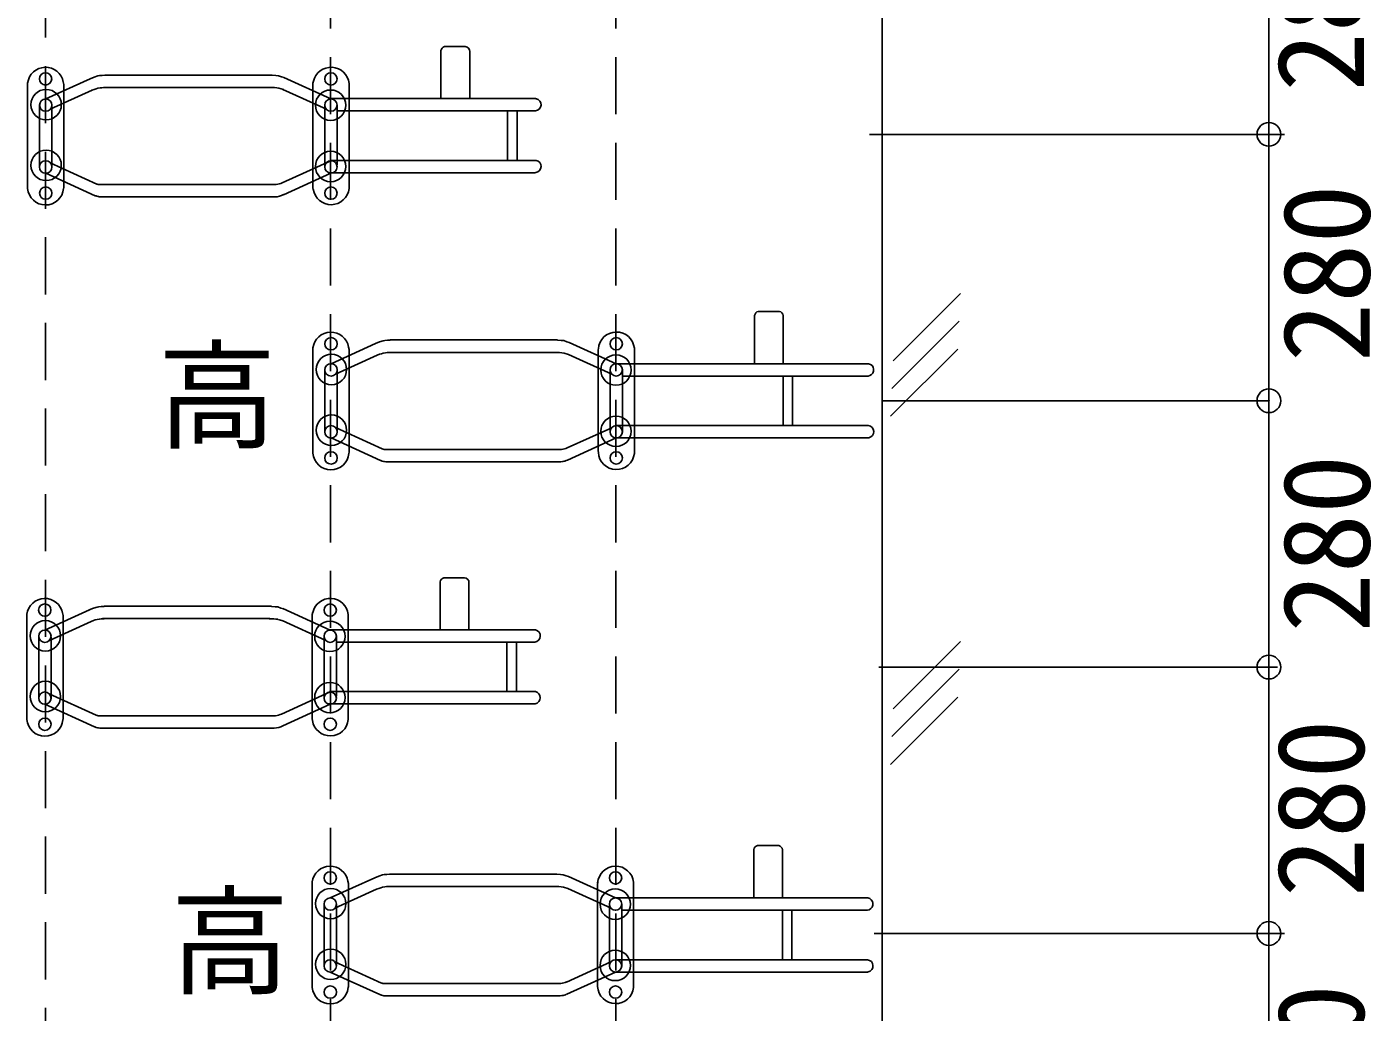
# Model space of a CAD drawing. Units: millimetres at full size, sheet at 1:50; details may follow other scales. Extents: x -14452 to -6316, y -11743 to -4408.
# Drawn here: x -8889 to -7475, y -9221 to -8186 of the extents above; entities that cross this region are included whole.
import ezdxf
from ezdxf.enums import TextEntityAlignment as Align

# ---------------------------------------------------------------- set-up
doc = ezdxf.new("R2010")
doc.units = ezdxf.units.MM
doc.header["$LTSCALE"] = 50
doc.header["$PDMODE"] = 32
doc.header["$PDSIZE"] = 25
doc.linetypes.add('DASHED1', pattern=[1.8, 1.2, -0.6])
doc.layers.add('0-0', color=7, linetype='Continuous')
doc.styles.add('ＭＳ ゴシック', font='')
doc.styles.get('ＭＳ ゴシック').set_extended_font_data('MS Gothic')

msp = doc.modelspace()

# ---------------------------------------------------------------- linework, layer by layer
at = {"layer": '0-0'}
for p, q in [((-7989.19, -5985.44), (-7989.19, -11734.16)), ((-8453.15, -8260.98), (-8453.15, -8210.61)), ((-8427.57, -8206.41), (-8449.32, -8206.41)), ((-8422.93, -8260.9), (-8422.93, -8211.35)), ((-8822.16, -8240.13), (-8868.85, -8261.35)), ((-8630.75, -8236.35), (-8806.54, -8236.35)), ((-8618.54, -8238.76), (-8568.85, -8261.35)), ((-8887.85, -8355.46), (-8887.85, -8244.61)), ((-8863.99, -8272.17), (-8820.15, -8252.21)), ((-8849.85, -8246.17), (-8850.38, -8243.36)), ((-8849.85, -8354.37), (-8849.85, -8246.19)), ((-8632.49, -8249.35), (-8808.21, -8249.35)), ((-8628.44, -8249.49), (-8632.97, -8249.39)), ((-8618.79, -8251.61), (-8623.71, -8250.06)), ((-8573.38, -8272.29), (-8619.51, -8251.32)), ((-8587.85, -8244.89), (-8587.21, -8242.56)), ((-8587.85, -8354.85), (-8587.85, -8244.89)), ((-8549.85, -8356.08), (-8549.85, -8244.87)), ((-8875.35, -8332.2), (-8875.35, -8267.48)), ((-8862.35, -8326.52), (-8862.35, -8268.14)), ((-8575.35, -8332.93), (-8575.35, -8267.08)), ((-8353.75, -8260.96), (-8569.08, -8260.96)), ((-8562.35, -8330.8), (-8562.35, -8267.87)), ((-8353.76, -8260.96), (-8352.71, -8261.2)), ((-8568.89, -8274.33), (-8569.17, -8274.2)), ((-8353.84, -8273.96), (-8562.73, -8273.96)), ((-8458.84, -8273.96), (-8393.26, -8273.96)), ((-8383.15, -8326.05), (-8383.15, -8274.02)), ((-8372.93, -8325.63), (-8372.93, -8273.97)), ((-8372.93, -8325.15), (-8372.93, -8274.03)), ((-8002.48, -8298.57), (-7565.98, -8298.57)), ((-8353.1, -8326.04), (-8569.54, -8326.04)), ((-8816.66, -8363.07), (-8868.84, -8339.37)), ((-8864.25, -8328.42), (-8815.01, -8350.82)), ((-8862.37, -8326.56), (-8862.37, -8333.47)), ((-8620.04, -8349.61), (-8568.85, -8326.34)), ((-8568.86, -8339.35), (-8618.72, -8362.01)), ((-8354.33, -8338.96), (-8570.74, -8338.96)), ((-8354.33, -8338.96), (-8353.25, -8338.8)), ((-8849.85, -8354.36), (-8850.03, -8355.94)), ((-8626.43, -8351.35), (-8813.28, -8351.35)), ((-8811.04, -8364.37), (-8812.5, -8364.23)), ((-8627.66, -8364.35), (-8811.21, -8364.35)), ((-8587.51, -8356.49), (-8587.84, -8354.81)), ((-7906.97, -8465.91), (-7977.68, -8536.62)), ((-8123.33, -8539.62), (-8123.33, -8488.91)), ((-8097.21, -8484.72), (-8119.5, -8484.72)), ((-8093.33, -8539.71), (-8093.33, -8489.14)), ((-7908.29, -8494.95), (-7979, -8565.66)), ((-8587.8, -8633.83), (-8587.8, -8523.02)), ((-8522.11, -8518.52), (-8568.79, -8539.74)), ((-8549.79, -8524.58), (-8550.24, -8522.19)), ((-8330.7, -8514.74), (-8506.49, -8514.74)), ((-8330.71, -8514.77), (-8326.61, -8515.15)), ((-8318.2, -8517.28), (-8320.67, -8516.6)), ((-8318.22, -8517.28), (-8268.8, -8539.74)), ((-8287.8, -8525.5), (-8287.58, -8523.27)), ((-8249.8, -8633.97), (-8249.8, -8523.37)), ((-7909.61, -8524.24), (-7980.32, -8594.95)), ((-8563.94, -8550.56), (-8520.1, -8530.6)), ((-8549.8, -8632.76), (-8549.8, -8524.59)), ((-8332.43, -8527.74), (-8506.21, -8527.74)), ((-8328.38, -8527.88), (-8332.42, -8527.75)), ((-8323.66, -8528.45), (-8328.37, -8527.89)), ((-8319.01, -8529.91), (-8323.66, -8528.45)), ((-8273.33, -8550.68), (-8319.03, -8529.91)), ((-8287.8, -8631.31), (-8287.8, -8525.43)), ((-8575.3, -8610.53), (-8575.3, -8546.02)), ((-8562.32, -8546.75), (-8562.32, -8611.02)), ((-8275.3, -8611.33), (-8275.3, -8545.47)), ((-8003.48, -8539.72), (-8269.01, -8539.72)), ((-8262.3, -8611.18), (-8262.3, -8546.26)), ((-8003.75, -8552.72), (-8002.16, -8552.14)), ((-8268.84, -8552.72), (-8269.11, -8552.59)), ((-8003.74, -8552.72), (-8262.46, -8552.72)), ((-8093.33, -8604.67), (-8093.33, -8552.69)), ((-8083.33, -8604.72), (-8083.33, -8552.69)), ((-7987.75, -8578.57), (-7587.97, -8578.57)), ((-8564.2, -8606.82), (-8514.96, -8629.21)), ((-8320.34, -8628.16), (-8273.63, -8606.93)), ((-8268.84, -8604.75), (-8268.8, -8604.73)), ((-8003.83, -8604.72), (-8268.74, -8604.72)), ((-8516.61, -8641.46), (-8568.79, -8617.76)), ((-8268.81, -8617.74), (-8320.08, -8641.05)), ((-8004, -8617.72), (-8268.74, -8617.72)), ((-8003.27, -8617.53), (-8004, -8617.71)), ((-8549.8, -8632.77), (-8549.95, -8634.07)), ((-8326.41, -8629.74), (-8512.71, -8629.74)), ((-8287.79, -8631.28), (-8287.66, -8633.04)), ((-8510.99, -8642.76), (-8512.45, -8642.62)), ((-8327.18, -8642.74), (-8511.16, -8642.74)), ((-8327.15, -8642.73), (-8324.79, -8642.39)), ((-8453.93, -8819.3), (-8453.93, -8768.93)), ((-8428.35, -8764.73), (-8450.1, -8764.73)), ((-8423.71, -8819.22), (-8423.71, -8769.67)), ((-8888.63, -8913.79), (-8888.63, -8802.94)), ((-8822.94, -8798.45), (-8869.63, -8819.67)), ((-8850.63, -8804.5), (-8851.16, -8801.68)), ((-8850.63, -8912.7), (-8850.63, -8804.52)), ((-8631.53, -8794.67), (-8807.32, -8794.67)), ((-8619.32, -8797.09), (-8569.64, -8819.67)), ((-8588.64, -8803.22), (-8587.99, -8800.88)), ((-8588.63, -8913.17), (-8588.63, -8803.21)), ((-8550.63, -8914.4), (-8550.63, -8803.2)), ((-8864.77, -8830.49), (-8820.93, -8810.53)), ((-8633.27, -8807.67), (-8808.99, -8807.67)), ((-8629.22, -8807.81), (-8633.75, -8807.71)), ((-8619.58, -8809.93), (-8624.49, -8808.39)), ((-8574.16, -8830.61), (-8620.3, -8809.64)), ((-8354.54, -8819.28), (-8569.86, -8819.28)), ((-8354.54, -8819.29), (-8353.49, -8819.52)), ((-8876.13, -8890.52), (-8876.13, -8825.81)), ((-8863.13, -8884.84), (-8863.13, -8826.46)), ((-8576.13, -8891.26), (-8576.13, -8825.4)), ((-8569.67, -8832.65), (-8569.95, -8832.53)), ((-8354.62, -8832.28), (-8563.52, -8832.28)), ((-8563.13, -8889.12), (-8563.13, -8826.19)), ((-8459.63, -8832.28), (-8394.05, -8832.28)), ((-8383.93, -8884.38), (-8383.93, -8832.34)), ((-8373.71, -8883.95), (-8373.71, -8832.3)), ((-8373.71, -8883.47), (-8373.71, -8832.35)), ((-7906.97, -8831.81), (-7977.68, -8902.52)), ((-7992.66, -8858.57), (-7573.31, -8858.57)), ((-7908.29, -8860.84), (-7979, -8931.55)), ((-8865.04, -8886.75), (-8815.79, -8909.14)), ((-8863.16, -8884.88), (-8863.16, -8891.79)), ((-8620.82, -8907.93), (-8569.63, -8884.66)), ((-8353.88, -8884.37), (-8570.32, -8884.37)), ((-7909.61, -8890.14), (-7980.32, -8960.85)), ((-8817.44, -8921.4), (-8869.62, -8897.69)), ((-8569.64, -8897.67), (-8619.5, -8920.34)), ((-8355.11, -8897.28), (-8571.52, -8897.28)), ((-8355.11, -8897.28), (-8354.04, -8897.12)), ((-8850.63, -8912.69), (-8850.81, -8914.26)), ((-8627.21, -8909.67), (-8814.06, -8909.67)), ((-8588.29, -8914.82), (-8588.62, -8913.13)), ((-8811.82, -8922.7), (-8813.29, -8922.55)), ((-8628.45, -8922.67), (-8812, -8922.67)), ((-8097.95, -9046.16), (-8120.25, -9046.16)), ((-8124.08, -9101.06), (-8124.08, -9050.35)), ((-8094.08, -9101.15), (-8094.08, -9050.58)), ((-8588.54, -9195.27), (-8588.54, -9084.46)), ((-8522.86, -9079.96), (-8569.54, -9101.18)), ((-8550.54, -9086.02), (-8550.99, -9083.63)), ((-8550.54, -9194.2), (-8550.54, -9086.03)), ((-8331.45, -9076.18), (-8507.24, -9076.18)), ((-8333.18, -9089.18), (-8506.96, -9089.18)), ((-8329.13, -9089.32), (-8333.17, -9089.19)), ((-8331.46, -9076.21), (-8327.36, -9076.59)), ((-8324.41, -9089.89), (-8329.12, -9089.33)), ((-8318.95, -9078.72), (-8321.42, -9078.04)), ((-8318.96, -9078.72), (-8269.55, -9101.18)), ((-8288.55, -9086.94), (-8288.32, -9084.71)), ((-8288.54, -9192.75), (-8288.54, -9086.87)), ((-8250.54, -9195.41), (-8250.54, -9084.81)), ((-8564.69, -9112), (-8520.85, -9092.04)), ((-8319.76, -9091.35), (-8324.41, -9089.89)), ((-8274.08, -9112.12), (-8319.77, -9091.35)), ((-8004.22, -9101.16), (-8269.76, -9101.16)), ((-8576.04, -9171.97), (-8576.04, -9107.46)), ((-8563.07, -9108.19), (-8563.07, -9172.46)), ((-8276.04, -9172.77), (-8276.04, -9106.91)), ((-8269.58, -9114.16), (-8269.86, -9114.03)), ((-8004.48, -9114.16), (-8263.21, -9114.16)), ((-8263.04, -9172.62), (-8263.04, -9107.7)), ((-8094.08, -9166.11), (-8094.08, -9114.13)), ((-8084.08, -9166.16), (-8084.08, -9114.13)), ((-8004.5, -9114.16), (-8002.91, -9113.58)), ((-7997.57, -9138.57), (-7565.98, -9138.57)), ((-8564.95, -9168.26), (-8515.71, -9190.65)), ((-8321.08, -9189.6), (-8274.38, -9168.37)), ((-8269.59, -9166.19), (-8269.55, -9166.17)), ((-8004.58, -9166.16), (-8269.49, -9166.16)), ((-8517.35, -9202.9), (-8569.53, -9179.2)), ((-8269.56, -9179.18), (-8320.83, -9202.49)), ((-8004.75, -9179.16), (-8269.49, -9179.16)), ((-8004.02, -9178.97), (-8004.75, -9179.15)), ((-8550.55, -9194.21), (-8550.7, -9195.51)), ((-8327.15, -9191.18), (-8513.46, -9191.18)), ((-8288.53, -9192.72), (-8288.4, -9194.48)), ((-8511.74, -9204.2), (-8513.2, -9204.06)), ((-8327.93, -9204.18), (-8511.91, -9204.18)), ((-8327.9, -9204.17), (-8325.54, -9203.83))]:
    msp.add_line(p, q, dxfattribs=at)
at = {"layer": '0-0', "linetype": 'DASHED1'}
for p, q in [((-8869.19, -7236.82), (-8869.19, -11404.85)), ((-8569.19, -7227.48), (-8569.19, -11386.7)), ((-8269.19, -7227.48), (-8269.19, -11404.85))]:
    msp.add_line(p, q, dxfattribs=at)
at = {"layer": '0-0', "color": 4}
for p, q in [((-7582.48, -8298.57), (-7582.48, -8018.57)), ((-8458.84, -8273.96), (-8393.26, -8273.96)), ((-7582.48, -8298.57), (-7989.53, -8298.57)), ((-7582.48, -8578.57), (-7582.48, -8298.57)), ((-8158.78, -8552.72), (-8093.2, -8552.72)), ((-7582.48, -8578.57), (-7989.53, -8578.57)), ((-7582.48, -8858.57), (-7582.48, -8578.57)), ((-8158.78, -8604.72), (-8093.2, -8604.72)), ((-8459.63, -8832.28), (-8394.05, -8832.28)), ((-7582.48, -8858.57), (-7989.53, -8858.57)), ((-7582.48, -9138.57), (-7582.48, -8858.57)), ((-8159.52, -9114.16), (-8093.95, -9114.16)), ((-7582.48, -9138.57), (-7989.53, -9138.57)), ((-7582.48, -9418.57), (-7582.48, -9138.57)), ((-8159.52, -9166.16), (-8093.95, -9166.16))]:
    msp.add_line(p, q, dxfattribs=at)
at = {"layer": '0-0'}
for points in [[(-8806.7, -8236.41), (-8809.58, -8236.61), (-8812.21, -8236.89), (-8813.85, -8237.21), (-8817.84, -8238.37), (-8822.2, -8240.17)], [(-8617.93, -8238.98), (-8620.72, -8238.21), (-8624.1, -8237.05), (-8626.7, -8236.76), (-8630.75, -8236.47)], [(-8806.54, -8249.35), (-8809.7, -8249.55), (-8811.49, -8249.75), (-8813.85, -8250.15), (-8815.89, -8250.75), (-8817.96, -8251.39), (-8820.24, -8252.31)], [(-8623.81, -8249.97), (-8625.93, -8249.77), (-8628.24, -8249.49)], [(-8812.73, -8351.35), (-8813.25, -8351.31), (-8813.67, -8351.24), (-8813.82, -8351.22), (-8814, -8351.15), (-8814.32, -8351.04), (-8814.69, -8350.92), (-8815.03, -8350.8)], [(-8812.5, -8364.2), (-8813.46, -8364.05), (-8813.73, -8364.01), (-8814.93, -8363.62), (-8815.85, -8363.33), (-8816.47, -8363.13), (-8816.7, -8363.05)], [(-8506.65, -8514.8), (-8509.52, -8515), (-8512.16, -8515.28), (-8513.8, -8515.6), (-8517.79, -8516.76), (-8522.15, -8518.56)], [(-8320.67, -8516.6), (-8324.05, -8515.44), (-8326.65, -8515.15)], [(-8506.49, -8527.74), (-8509.64, -8527.94), (-8511.44, -8528.14), (-8513.8, -8528.54), (-8515.84, -8529.14), (-8517.91, -8529.78), (-8520.19, -8530.7)], [(-8512.68, -8629.75), (-8513.2, -8629.7), (-8513.62, -8629.63), (-8513.77, -8629.61), (-8513.94, -8629.54), (-8514.27, -8629.43), (-8514.64, -8629.31), (-8514.98, -8629.19)], [(-8512.45, -8642.59), (-8513.41, -8642.44), (-8513.68, -8642.4), (-8514.88, -8642.01), (-8515.79, -8641.72), (-8516.42, -8641.52), (-8516.65, -8641.45)], [(-8807.48, -8794.74), (-8810.36, -8794.94), (-8813, -8795.22), (-8814.63, -8795.53), (-8818.63, -8796.69), (-8822.98, -8798.49)], [(-8618.71, -8797.3), (-8621.51, -8796.53), (-8624.88, -8795.37), (-8627.48, -8795.08), (-8631.53, -8794.79)], [(-8807.32, -8807.68), (-8810.48, -8807.88), (-8812.28, -8808.08), (-8814.63, -8808.48), (-8816.67, -8809.07), (-8818.75, -8809.71), (-8821.02, -8810.63)], [(-8624.59, -8808.29), (-8626.71, -8808.1), (-8629.03, -8807.81)], [(-8813.51, -8909.68), (-8814.03, -8909.63), (-8814.46, -8909.56), (-8814.6, -8909.54), (-8814.78, -8909.47), (-8815.1, -8909.37), (-8815.47, -8909.24), (-8815.82, -8909.13)], [(-8813.29, -8922.52), (-8814.24, -8922.38), (-8814.52, -8922.33), (-8815.72, -8921.94), (-8816.63, -8921.65), (-8817.25, -8921.45), (-8817.48, -8921.38)], [(-8507.4, -9076.24), (-8510.27, -9076.44), (-8512.91, -9076.72), (-8514.55, -9077.04), (-8518.54, -9078.2), (-8522.89, -9080)], [(-8507.24, -9089.18), (-8510.39, -9089.38), (-8512.19, -9089.58), (-8514.55, -9089.98), (-8516.58, -9090.58), (-8518.66, -9091.22), (-8520.94, -9092.14)], [(-8321.42, -9078.04), (-8324.79, -9076.88), (-8327.4, -9076.59)], [(-8513.42, -9191.19), (-8513.94, -9191.14), (-8514.37, -9191.07), (-8514.52, -9191.05), (-8514.69, -9190.98), (-8515.01, -9190.87), (-8515.38, -9190.75), (-8515.73, -9190.63)], [(-8513.2, -9204.03), (-8514.15, -9203.88), (-8514.43, -9203.84), (-8515.63, -9203.45), (-8516.54, -9203.16), (-8517.16, -9202.96), (-8517.4, -9202.89)]]:
    msp.add_lwpolyline(points, dxfattribs=at)
for centre, radius in [((-8869.03, -8240.28), 6.5), ((-8568.86, -8240.34), 6.5), ((-8868.43, -8267.39), 16), ((-8569.2, -8267.97), 16), ((-8868.85, -8267.83), 6.5), ((-8568.89, -8267.81), 6.5), ((-8868.43, -8331.18), 16), ((-8569.2, -8332.34), 16), ((-8868.89, -8332.88), 6.5), ((-8568.85, -8332.84), 6.5), ((-8868.85, -8360.36), 6.5), ((-8568.85, -8360.34), 6.5), ((-8568.8, -8518.74), 6.5), ((-8268.81, -8518.74), 6.5), ((-8568.38, -8545.78), 16), ((-8269.15, -8546.36), 16), ((-8568.8, -8546.22), 6.5), ((-8268.84, -8546.2), 6.5), ((-8568.38, -8609.57), 16), ((-8269.15, -8610.73), 16), ((-8568.84, -8611.28), 6.5), ((-8268.8, -8611.23), 6.5), ((-8568.8, -8638.75), 6.5), ((-8268.8, -8638.73), 6.5), ((-8869.82, -8798.6), 6.5), ((-8569.64, -8798.67), 6.5), ((-8869.21, -8825.72), 16), ((-8869.63, -8826.15), 6.5), ((-8569.98, -8826.3), 16), ((-8569.67, -8826.14), 6.5), ((-8869.21, -8889.51), 16), ((-8569.98, -8890.66), 16), ((-8869.68, -8891.21), 6.5), ((-8569.64, -8891.16), 6.5), ((-8869.63, -8918.68), 6.5), ((-8569.64, -8918.67), 6.5), ((-8569.55, -9080.18), 6.5), ((-8269.55, -9080.18), 6.5), ((-8569.13, -9107.22), 16), ((-8569.55, -9107.66), 6.5), ((-8269.89, -9107.8), 16), ((-8269.58, -9107.64), 6.5), ((-8569.13, -9171.01), 16), ((-8269.89, -9172.17), 16), ((-8569.59, -9172.72), 6.5), ((-8269.55, -9172.67), 6.5), ((-8569.54, -9200.19), 6.5), ((-8269.55, -9200.17), 6.5)]:
    msp.add_circle(centre, radius, dxfattribs=at)
for centre, radius, start, end in [((-8448.19, -8211.28), 5, 102.83565, 172.21484), ((-8427.93, -8211.4), 5, 358.18455, 86.07998), ((-8869.01, -8247.09), 19, 10.43616, 172.64392), ((-8568.74, -8247.01), 19, 6.1429, 167.33019), ((-8354.42, -8267.49), 6.5, 275.26179, 77.88284), ((-8354.44, -8332.41), 6.5, 280.47348, 78.10054), ((-8628.52, -8331.45), 20, 275.94289, 295.05333), ((-8868.92, -8353.84), 19, 184.73418, 354.64655), ((-8628.09, -8344.35), 20, 271.00493, 298.27432), ((-8568.74, -8353.54), 19, 188.531, 354.11636), ((-8118.38, -8489.59), 5, 102.79425, 172.15909), ((-8098.31, -8489.59), 5, 5.11946, 77.46952), ((-8568.96, -8525.49), 19, 9.98636, 172.55831), ((-8268.69, -8525.41), 19, 6.13425, 175.77139), ((-8004.6, -8546.11), 6.5, 291.90532, 80.15776), ((-8004.6, -8546.11), 6.5, 286.48896, 286.49695), ((-8004.6, -8611.17), 6.5, 281.76284, 83.32279), ((-8568.86, -8632.23), 19, 184.73418, 354.44292), ((-8328.47, -8609.84), 20, 275.78642, 293.99099), ((-8268.69, -8631.93), 19, 183.10706, 353.83196), ((-8327.88, -8622.63), 20, 277.3262, 292.4779), ((-8448.98, -8769.61), 5, 102.83565, 172.21484), ((-8428.71, -8769.72), 5, 358.18455, 86.07998), ((-8869.79, -8805.42), 19, 10.43616, 172.64392), ((-8569.52, -8805.34), 19, 6.1429, 167.33019), ((-8355.21, -8825.81), 6.5, 275.26179, 77.88284), ((-8355.22, -8890.73), 6.5, 280.47348, 78.10054), ((-8869.7, -8912.16), 19, 184.73418, 354.64655), ((-8629.3, -8889.77), 20, 275.94289, 295.05333), ((-8569.52, -8911.86), 19, 188.531, 354.11636), ((-8628.87, -8902.67), 20, 271.00493, 298.27432), ((-8119.13, -9051.03), 5, 102.79425, 172.15909), ((-8099.06, -9051.03), 5, 5.11946, 77.46952), ((-8569.71, -9086.93), 19, 9.98636, 172.55831), ((-8269.44, -9086.85), 19, 6.13425, 175.77139), ((-8005.34, -9107.55), 6.5, 291.90532, 80.15776), ((-8005.34, -9107.55), 6.5, 286.48896, 286.49695), ((-8005.34, -9172.61), 6.5, 281.76284, 83.32279), ((-8569.61, -9193.67), 19, 184.73418, 354.44292), ((-8329.21, -9171.28), 20, 275.78642, 293.99099), ((-8328.63, -9184.07), 20, 277.3262, 292.4779), ((-8269.43, -9193.37), 19, 183.10706, 353.83196)]:
    msp.add_arc(centre, radius, start, end, dxfattribs=at)
at = {"layer": '0-0', "color": 4}
for p in [(-7582.48, -8298.57), (-7582.48, -8578.57), (-7582.48, -8858.57), (-7582.48, -9138.57)]:
    msp.add_point(p, dxfattribs=at)

# ---------------------------------------------------------------- texts
at = {"layer": '0-0', "color": 4, "style": 'ＭＳ ゴシック'}
for p in [(-7455.04, -8253.79), (-7449, -8538.05), (-7449, -8822.31), (-7455.04, -9100.52), (-7455.04, -9378.73)]:
    msp.add_text('280', height=91.64, rotation=90, dxfattribs=at).set_placement(p, align=Align.BOTTOM_LEFT)
for p in [(-8751.06, -8646.51), (-8737.4, -9220.2)]:
    msp.add_text('高', height=91.64, dxfattribs=at).set_placement(p, align=Align.BOTTOM_LEFT)

doc.saveas('drawing.dxf')
